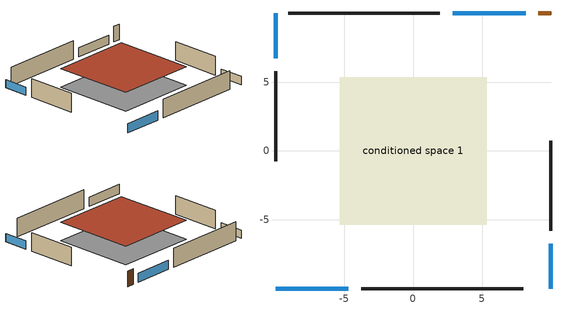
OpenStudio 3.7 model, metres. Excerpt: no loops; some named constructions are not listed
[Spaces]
conditioned space 1
 floor outside (Floor1 construction): -5.34,-5.34 -5.34,5.34 5.34,5.34 5.34,-5.34 z0.61
 wall outside (Wall1 construction): -3.77,-9.99 7.98,-9.99 z0.61:3.05
 wall outside (Wall2 construction): -9.99,5.79 -9.99,-0.74 z0.61:3.05
 wall outside (Wall3 construction): 1.93,9.99 -9.06,9.99 z0.61:3.05
 wall outside (Wall4 construction): 9.99,-5.79 9.99,0.74 z0.61:3.05
 wall outside (AdiabaticWallConstruction): -9.99,-9.99 -4.7,-9.99 / 8.15,9.99 2.86,9.99 z0.61:1.8; -9.99,9.99 -9.99,6.72 / 9.99,-9.99 9.99,-6.72 z0.61:1.68
 wall outside (AdiabaticWallConstruction 1): 9.99,9.99 9.08,9.99 z0.61:2.64
 window (WindowConstruction): -9.99,-9.99 -4.7,-9.99 z0.61:1.8
 window (WindowConstruction 1): -9.99,9.99 -9.99,6.72 z0.61:1.68
 window (WindowConstruction 2): 8.15,9.99 2.86,9.99 z0.61:1.8
 window (WindowConstruction 3): 9.99,-9.99 9.99,-6.72 z0.61:1.68
 door (Door): 9.99,9.99 9.08,9.99 z0.61:2.64
 roof outside (Roof1 construction): -5.34,5.34 -5.34,-5.34 5.34,-5.34 5.34,5.34 z3.05
[Schedule:Day]
heating setpoint allday1; cooling setpoint allday1: 4, 0, 21.6667, 19, 0, 22.5, 24, 0, 21.6667
exterior lighting schedule weekend10: 2, 0, 0.345039, 4, 0, 0.337538, 5, 0, 0.345039, 6, 0, 0.337538, 7, 0, 0.330038, 8, 0, 0.307535, 9, 0, 0.270031, 10, 0, 0.225026, 11, 0, 0.18002, 12, 0, 0.120014, 13, 0, 0.0900102, 15, 0, 0.0825094, 16, 0, 0.0900102, 17, 0, 0.142516, 18, 0, 0.285032, 19, 0, 0.360041, 20, 0, 0.450051, 21, 0, 0.622571, 22, 0, 0.735084, 23, 0, 0.637572, 24, 0, 0.44255
exterior lighting schedule weekday11: 5, 0, 0.343994, 6, 0, 0.276691, 7, 0, 0.261734, 8, 0, 0.254256, 9, 0, 0.246778, 10, 0, 0.209387, 11, 0, 0.164519, 12, 0, 0.112172, 13, 0, 0.0897375, 15, 0, 0.0822593, 16, 0, 0.0897375, 17, 0, 0.142084, 18, 0, 0.276691, 19, 0, 0.366428, 20, 0, 0.486078, 21, 0, 0.680509, 22, 0, 0.785203, 23, 0, 0.680509, 24, 0, 0.471122
exterior lighting schedule weekend11: 2, 0, 0.343994, 4, 0, 0.336516, 5, 0, 0.343994, 6, 0, 0.336516, 7, 0, 0.329037, 8, 0, 0.306603, 9, 0, 0.269212, 10, 0, 0.224344, 11, 0, 0.179475, 12, 0, 0.11965, 13, 0, 0.0897375, 15, 0, 0.0822593, 16, 0, 0.0897375, 17, 0, 0.142084, 18, 0, 0.284169, 19, 0, 0.35895, 20, 0, 0.448687, 21, 0, 0.620684, 22, 0, 0.732856, 23, 0, 0.63564, 24, 0, 0.441209
exterior lighting schedule weekday12: 5, 0, 0.434959, 6, 0, 0.349858, 7, 0, 0.330947, 8, 0, 0.321491, 9, 0, 0.312035, 10, 0, 0.264757, 11, 0, 0.208024, 12, 0, 0.141834, 13, 0, 0.113467, 15, 0, 0.104012, 16, 0, 0.113467, 17, 0, 0.179657, 18, 0, 0.349858, 19, 0, 0.463325, 20, 0, 0.614615, 21, 0, 0.860461, 22, 0, 0.99284, 23, 0, 0.860461, 24, 0, 0.595704
exterior lighting schedule weekend12: 2, 0, 0.434959, 4, 0, 0.425503, 5, 0, 0.434959, 6, 0, 0.425503, 7, 0, 0.416047, 8, 0, 0.38768, 9, 0, 0.340402, 10, 0, 0.283669, 11, 0, 0.226935, 12, 0, 0.15129, 13, 0, 0.113467, 15, 0, 0.104012, 16, 0, 0.113467, 17, 0, 0.179657, 18, 0, 0.359314, 19, 0, 0.45387, 20, 0, 0.567337, 21, 0, 0.784816, 22, 0, 0.926651, 23, 0, 0.803728, 24, 0, 0.557882
cooling season schedule allday1; cooling season schedule allday12: 24, 0, 0
cooling season schedule allday3; natural vent schedule avail day: 24, 0, 1
